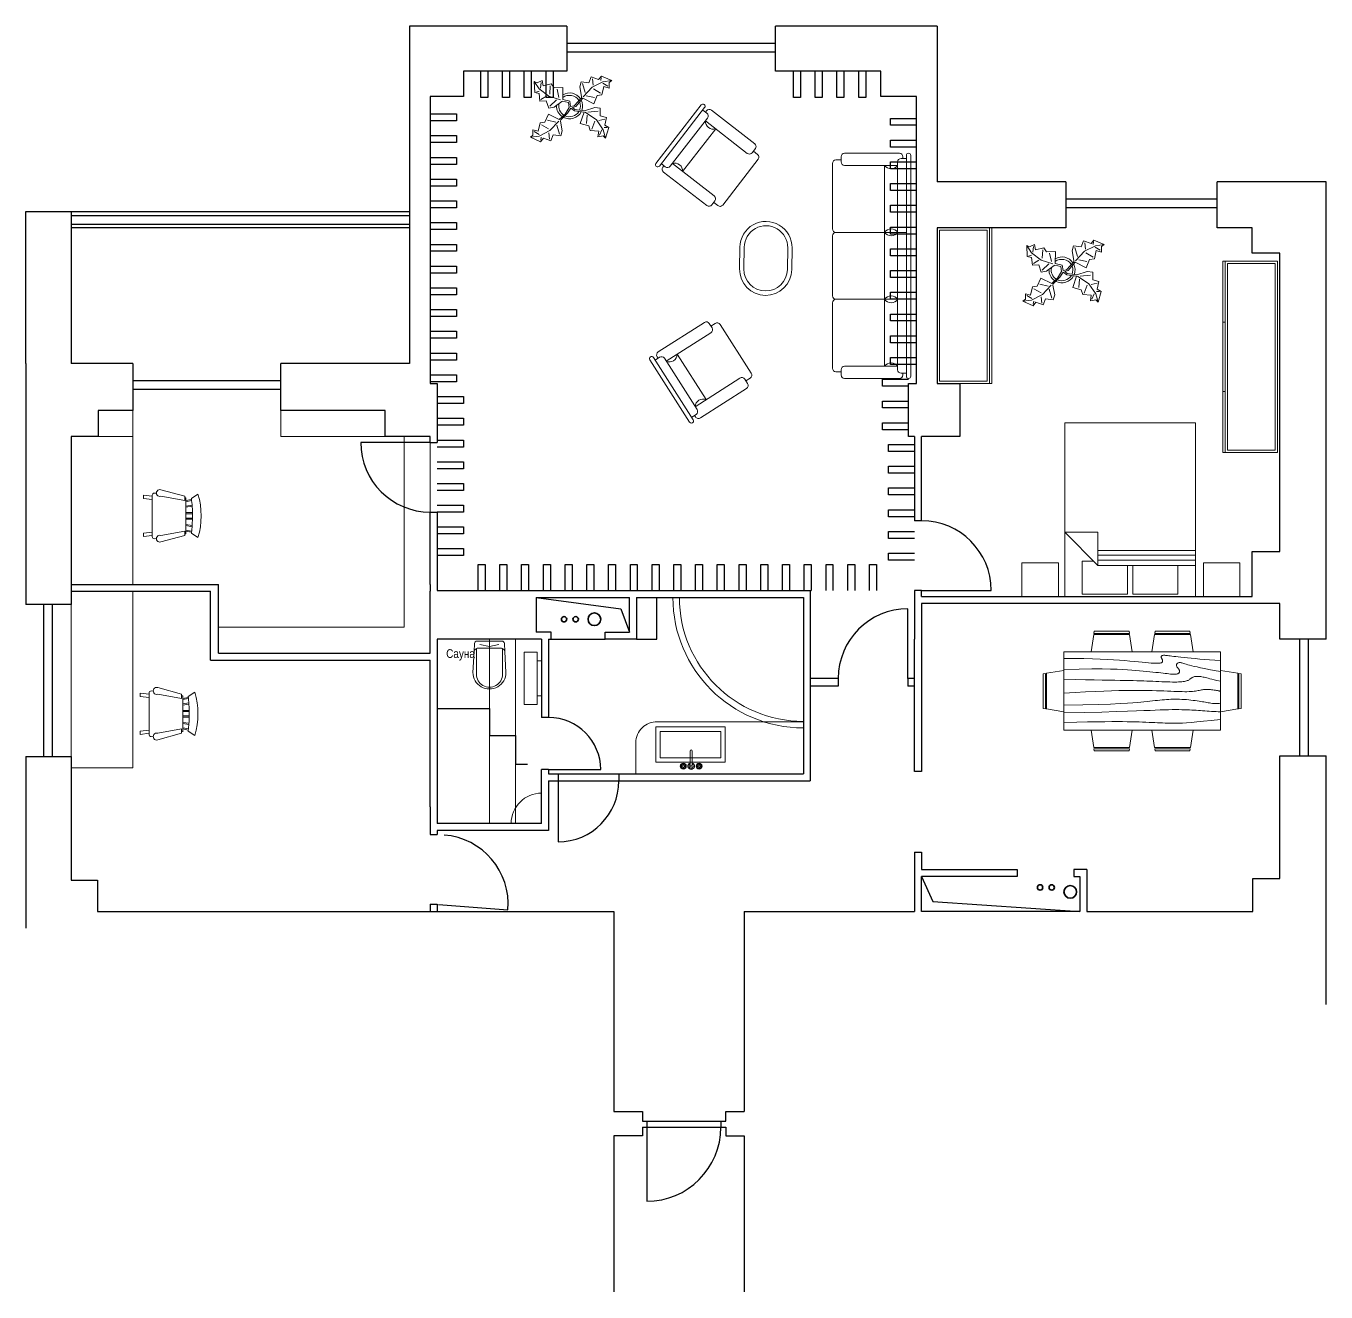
# Model space of a CAD drawing. Header units: inches. Extents: x -1596095 to 1052762, y -907497 to 506843.
# Drawn here: x -266757 to -251808, y -374504 to -359948 of the extents above; entities that cross this region are included whole.
import ezdxf

# ---------------------------------------------------------------- set-up
doc = ezdxf.new("R2010")
doc.units = ezdxf.units.IN
doc.header["$LTSCALE"] = 25
doc.header["$MEASUREMENT"] = 0
doc.linetypes.add('K1', pattern=[0.1875, 0.125, -0.0625])
for name, color, linetype in [('LAYER_1', 7, 'Continuous'), ('Двери', 7, 'Continuous'), ('Потолки', 154, 'Continuous'), ('Сантехника', 94, 'Continuous')]:
    doc.layers.add(name, color=color, linetype=linetype)
for name, color, linetype, lineweight in [('SANITARI', 7, 'Continuous', 9), ('МЕБЕЛЬ', 5, 'Continuous', 9), ('Названия', 7, 'Continuous', 30), ('Размеры', 1, 'Continuous', 9), ('Стены', 7, 'Continuous', 30)]:
    doc.layers.add(name, color=color, linetype=linetype, lineweight=lineweight)
doc.layers.get('Размеры').off()
doc.styles.get("Standard").update_dxf_attribs({"font": 'ARIALN.TTF'})

# ---------------------------------------------------------------- blocks, each defined once
blk = doc.blocks.new('POLTRONANINO')
at = {"layer": 'МЕБЕЛЬ'}
for p, q in [((-333, 900), (333, 900)), ((-450, 130), (-450, 760)), ((-410, 800), (-350, 800)), ((-373, 860), (-373, 800)), ((-310, 760), (-310, 150)), ((310, 760), (310, 150)), ((410, 800), (350, 800)), ((373, 860), (373, 800)), ((450, 130), (450, 760)), ((310, 300), (-310, 300)), ((-350, 150), (350, 150)), ((425, 50), (-425, 50)), ((425, 0), (-425, 0)), ((-410, 90), (-390, 90)), ((-390, 50), (-390, 110)), ((390, 50), (390, 110)), ((410, 90), (390, 90))]:
    blk.add_line(p, q, dxfattribs=at)
for centre, radius, start, end in [((-333, 860), 40, 90, 180), ((333, 860), 40, 0, 90), ((-410, 760), 40, 90, 180), ((-350, 760), 40, 0, 90), ((350, 760), 40, 90, 180), ((410, 760), 40, 0, 90), ((-360, 225), 90.3, 303.855, 56.145), ((360, 225), 90.3, 123.855, 236.145), ((-350, 110), 40, 90, 180), ((350, 110), 40, 0, 90), ((-410, 130), 40, 180, 270), ((-425, 25), 25, 90, 270), ((410, 130), 40, 270, 0), ((425, 25), 25, 270, 90)]:
    blk.add_arc(centre, radius, start, end, dxfattribs=at)
blk = doc.blocks.new('A$C095D140C')
at = {"layer": 'МЕБЕЛЬ', "linetype": 'Continuous'}
for p, q in [((0, 550), (0, 300)), ((50, 550), (50, 300)), ((550, 550), (550, 300)), ((600, 550), (600, 300))]:
    blk.add_line(p, q, dxfattribs=at)
at = {"layer": 'МЕБЕЛЬ'}
for centre, radius, start, end in [((300, 550), 300, 0, 180), ((300, 550), 250, 0, 180), ((300, 300), 300, 180, 0), ((300, 300), 250, 180, 0)]:
    blk.add_arc(centre, radius, start, end, dxfattribs=at)
blk = doc.blocks.new('444')
at = {"layer": 'SANITARI'}
for p, q in [((-32, 172), (58, 177)), ((30, 150), (320, 150)), ((58, 177), (300, 190)), ((-60, -142), (-60, 142)), ((0, 0), (-20, 110)), ((-20, -110), (0, 0)), ((20, -140), (20, 140)), ((-32, -172), (58, -177)), ((30, -150), (320, -150)), ((58, -177), (300, -190))]:
    blk.add_line(p, q, dxfattribs=at)
for centre, radius, start, end in [((-30, 142), 30, 93.1798, 180), ((30, 140), 10, 90, 180), ((60, 147), 30, 93.1798, 173.5317), ((300, 0), 190, 270, 90), ((320, 0), 150, 270, 90), ((-30, -142), 30, 180, 266.8202), ((30, -140), 10, 180, 270), ((60, -147), 30, 186.4683, 266.8202)]:
    blk.add_arc(centre, radius, start, end, dxfattribs=at)
blk = doc.blocks.new('A$C2E6314C3')
at = {"layer": 'МЕБЕЛЬ'}
for p, q in [((100, 2550), (100, 2490)), ((770, 2590), (140, 2590)), ((810, 2550), (810, 2530)), ((850, 2565), (850, 25)), ((900, 2565), (900, 25)), ((0, 1720), (0, 2473)), ((40, 2513), (100, 2513)), ((40, 2513), (100, 2513)), ((140, 2450), (750, 2450)), ((140, 2450), (750, 2450)), ((750, 2450), (140, 2450)), ((600, 2450), (600, 140)), ((750, 100), (750, 2490)), ((850, 2530), (790, 2530)), ((850, 1680), (40, 1680)), ((140, 1680), (750, 1680)), ((0, 950), (0, 1640)), ((850, 910), (40, 910)), ((0, 870), (0, 117)), ((40, 77), (100, 77)), ((100, 40), (100, 100)), ((140, 140), (750, 140)), ((850, 60), (790, 60)), ((810, 40), (810, 60)), ((770, 0), (140, 0))]:
    blk.add_line(p, q, dxfattribs=at)
for centre, radius, start, end in [((140, 2550), 40, 90, 180), ((770, 2550), 40, 0, 90), ((875, 2565), 25, 0, 180), ((40, 2473), 40, 90, 180), ((40, 2473), 40, 90, 180), ((140, 2490), 40, 180, 270), ((140, 2490), 40, 180, 270), ((675, 2500), 90.3, 213.855, 326.145), ((790, 2490), 40, 90, 180), ((40, 1720), 40, 180, 270), ((40, 1640), 40, 90, 180), ((675, 1630), 90.3, 33.855, 146.145), ((675, 1730), 90.3, 213.855, 326.145), ((40, 950), 40, 180, 270), ((40, 870), 40, 90, 180), ((675, 860), 90.3, 33.855, 146.145), ((675, 960), 90.3, 213.855, 326.145), ((675, 90), 90.3, 33.855, 146.145), ((40, 117), 40, 180, 270), ((140, 100), 40, 90, 180), ((140, 40), 40, 180, 270), ((790, 100), 40, 180, 270), ((770, 40), 40, 270, 0), ((875, 25), 25, 180, 0)]:
    blk.add_arc(centre, radius, start, end, dxfattribs=at)
blk = doc.blocks.new('A$C5360395C')
at = {"layer": 'МЕБЕЛЬ', "ltscale": 3}
blk.add_arc((0, 0), 1425, 180, 270, dxfattribs=at)
at = {"layer": 'Стены', "lineweight": 5, "ltscale": 3}
blk.add_arc((0, 0), 1500, 180, 270, dxfattribs=at)
blk = doc.blocks.new('Комплект мебели обеденный - 91 x 183 см')
at = {"linetype": 'Continuous'}
for p, q in [((-22.2343, 26.00059), (-23.4847, 17.99762)), ((-22.2304, 26), (-5.7608, 26)), ((-22, 27.5), (-22.1562, 26.50042)), ((-5.8416, 26.5), (-22.1534, 26.5)), ((-22, 27.5), (-6, 27.5)), ((-5.8437, 26.49966), (-6, 27.5)), ((-4.5152, 17.99762), (-5.7655, 25.99926)), ((5.7657, 26.00059), (4.5153, 17.99762)), ((5.7696, 26), (22.2392, 26)), ((6, 27.5), (5.8438, 26.50042)), ((22.1584, 26.5), (5.8466, 26.5)), ((6, 27.5), (22, 27.5)), ((22.1563, 26.49966), (22, 27.5)), ((23.4848, 17.99762), (22.2345, 25.99926)), ((36, 18), (-36, 18)), ((-36, 18), (-36, -18)), ((36, -18), (36, 18)), ((-45.5, 8), (-44.5004, 8.15617)), ((-45.5, 8), (-45.5, -8)), ((-44.5, -8.15843), (-44.5, 8.15338)), ((-44.0006, 8.23428), (-35.9976, 9.48474)), ((-44, 8.23041), (-44, -8.23915)), ((44.0006, 8.23428), (35.9976, 9.48474)), ((44, 8.23041), (44, -8.23915)), ((44.5, -8.15843), (44.5, 8.15338)), ((45.5, 8), (44.5005, 8.15617)), ((45.5, 8), (45.5, -8)), ((-44.4997, -8.15631), (-45.5, -8)), ((-35.9976, -9.48476), (-43.9993, -8.2345)), ((35.9976, -9.48476), (43.9993, -8.2345)), ((44.4997, -8.15631), (45.5, -8)), ((-36, -18), (36, -18)), ((-22.2343, -26.0006), (-23.4847, -17.99762)), ((-4.5152, -17.99762), (-5.7655, -25.99928)), ((5.7657, -26.0006), (4.5153, -17.99762)), ((23.4848, -17.99762), (22.2345, -25.99928)), ((-22.2304, -26), (-5.7608, -26)), ((-22, -27.5), (-22.1562, -26.50044)), ((-5.8416, -26.5), (-22.1534, -26.5)), ((-22, -27.5), (-6, -27.5)), ((-5.8437, -26.49967), (-6, -27.5)), ((5.7696, -26), (22.2392, -26)), ((6, -27.5), (5.8438, -26.50044)), ((22.1584, -26.5), (5.8466, -26.5)), ((6, -27.5), (22, -27.5)), ((22.1563, -26.49967), (22, -27.5))]:
    blk.add_line(p, q, dxfattribs=at)
for points in [[(-36, 15), (-31.1772, 14.97754), (-26.8079, 14.91406), (-22.8538, 14.81543), (-19.276, 14.6875), (-16.0362, 14.53613), (-13.0957, 14.36718), (-10.4159, 14.18652), (-7.9583, 14), (-5.6904, 13.81315), (-3.6035, 13.63021), (-1.6954, 13.45508), (0.0365, 13.29166), (1.5945, 13.14388), (2.9811, 13.01562), (4.1988, 12.9108), (5.25, 12.83333), (6.1393, 12.78613), (6.8802, 12.76823), (7.4883, 12.77767), (7.9792, 12.8125), (8.3685, 12.87077), (8.6719, 12.95052), (8.9049, 13.0498), (9.0833, 13.16666), (9.2205, 13.29899), (9.3216, 13.44401), (9.3895, 13.59879), (9.4271, 13.76041), (9.4373, 13.92594), (9.4232, 14.09245), (9.3875, 14.257), (9.3333, 14.41666), (9.2638, 14.56917), (9.1836, 14.71484), (9.0975, 14.85465), (9.0104, 14.98958), (8.9272, 15.1206), (8.8529, 15.2487), (8.7922, 15.37483), (8.75, 15.5), (8.7305, 15.62467), (8.7344, 15.74739), (8.7617, 15.86621), (8.8125, 15.97916), (8.8867, 16.08431), (8.9844, 16.17968), (9.1055, 16.26334), (9.25, 16.33333), (9.4189, 16.38802), (9.6172, 16.42708), (9.8506, 16.45052), (10.125, 16.45833), (10.4463, 16.45052), (10.8203, 16.42708), (11.2529, 16.38802), (11.75, 16.33333), (12.3184, 16.26318), (12.9694, 16.17838), (13.7151, 16.07991), (14.5677, 15.96875), (15.5395, 15.84586), (16.6426, 15.71224), (17.8893, 15.56884), (19.2917, 15.41666), (20.859, 15.25667), (22.5879, 15.08984), (24.4721, 14.91715), (26.5052, 14.73958), (28.6809, 14.5581), (30.9929, 14.3737), (33.4347, 14.18733), (36, 14)], [(-36, 10), (-28.9766, 10.14274), (-23.1725, 10.20442), (-18.4241, 10.19775), (-14.5677, 10.13541), (-11.4399, 10.03011), (-8.877, 9.89453), (-6.7154, 9.74137), (-4.7917, 9.58333), (-2.9698, 9.43082), (-1.2246, 9.28515), (0.4415, 9.14534), (2.026, 9.01041), (3.5266, 8.87939), (4.9408, 8.7513), (6.266, 8.62516), (7.5, 8.5), (8.6411, 8.37549), (9.6914, 8.2539), (10.6538, 8.13818), (11.5312, 8.03125), (12.3267, 7.93603), (13.043, 7.85547), (13.6831, 7.79248), (14.25, 7.75), (14.7471, 7.7303), (15.1797, 7.73307), (15.5537, 7.75732), (15.875, 7.80208), (16.1494, 7.86637), (16.3828, 7.94922), (16.5811, 8.04964), (16.75, 8.16666), (16.8944, 8.29915), (17.0143, 8.44531), (17.1089, 8.60319), (17.1771, 8.77083), (17.218, 8.94629), (17.2305, 9.1276), (17.2137, 9.31282), (17.1667, 9.5), (17.0895, 9.6875), (16.987, 9.875), (16.8649, 10.0625), (16.7292, 10.25), (16.5856, 10.4375), (16.4401, 10.625), (16.2985, 10.8125), (16.1667, 11), (16.05, 11.18733), (15.9518, 11.3737), (15.8752, 11.5581), (15.8229, 11.73958), (15.798, 11.91715), (15.8034, 12.08984), (15.842, 12.25667), (15.9167, 12.41666), (16.0295, 12.56836), (16.1784, 12.70833), (16.3605, 12.83268), (16.5729, 12.9375), (16.8127, 13.01888), (17.0768, 13.07291), (17.3625, 13.0957), (17.6667, 13.08333), (17.9894, 13.03312), (18.3418, 12.94726), (18.7382, 12.82918), (19.1927, 12.68229), (19.7195, 12.51001), (20.3327, 12.31575), (21.0465, 12.10294), (21.875, 11.875), (22.8357, 11.63354), (23.959, 11.37304), (25.2786, 11.08618), (26.8282, 10.76562), (28.6414, 10.40405), (30.752, 9.99414), (33.1936, 9.52856), (36, 9)], [(-36, 5.5), (-30.7157, 5.3348), (-26.069, 5.20963), (-21.9946, 5.11767), (-18.4271, 5.05208), (-15.3009, 5.00602), (-12.5508, 4.97265), (-10.1112, 4.94515), (-7.9167, 4.91666), (-5.909, 4.88167), (-4.0586, 4.83984), (-2.3429, 4.79215), (-0.7396, 4.73958), (0.7739, 4.6831), (2.22, 4.6237), (3.6213, 4.56233), (5, 4.5), (6.373, 4.43782), (7.7344, 4.3776), (9.0723, 4.32129), (10.375, 4.27083), (11.6309, 4.22819), (12.8281, 4.19531), (13.9551, 4.17415), (15, 4.16666), (15.954, 4.17448), (16.819, 4.19791), (17.6001, 4.23698), (18.3021, 4.29166), (18.9299, 4.36198), (19.4883, 4.44791), (19.9823, 4.54948), (20.4167, 4.66666), (20.7969, 4.79899), (21.1302, 4.94401), (21.4245, 5.09879), (21.6875, 5.26041), (21.9271, 5.42594), (22.1511, 5.59245), (22.3672, 5.757), (22.5834, 5.91666), (22.8065, 6.06868), (23.0404, 6.21093), (23.2879, 6.34147), (23.5521, 6.45833), (23.8358, 6.55957), (24.142, 6.64323), (24.4735, 6.70735), (24.8334, 6.75), (25.2235, 6.76969), (25.642, 6.76692), (26.0858, 6.74267), (26.5521, 6.69791), (27.0379, 6.63362), (27.5404, 6.55078), (28.0565, 6.45036), (28.5834, 6.33333), (29.1242, 6.19987), (29.7071, 6.04687), (30.3661, 5.87044), (31.1354, 5.66666), (32.0493, 5.43164), (33.142, 5.16146), (34.4475, 4.85221), (36, 4.5)], [(-36, -1), (-30.7915, -0.6591), (-26.0195, -0.38216), (-21.6519, -0.16284), (-17.6563, 0.00521), (-14.0005, 0.12833), (-10.6523, 0.21289), (-7.5796, 0.26522), (-4.75, 0.29166), (-2.134, 0.29793), (0.2878, 0.28711), (2.5317, 0.26163), (4.6146, 0.22396), (6.5529, 0.17651), (8.3633, 0.12174), (10.0623, 0.06209), (11.6667, 0), (13.1899, -0.06201), (14.6341, -0.1211), (15.9982, -0.17432), (17.2813, -0.21875), (18.4823, -0.25147), (19.6003, -0.26953), (20.6343, -0.27002), (21.5834, -0.25), (22.4481, -0.20768), (23.2357, -0.14584), (23.9549, -0.06836), (24.6146, 0.02083), (25.2235, 0.11784), (25.7904, 0.21875), (26.3241, 0.31966), (26.8334, 0.41666), (27.3265, 0.50618), (27.8099, 0.58593), (28.2894, 0.65397), (28.7709, 0.70833), (29.2601, 0.74707), (29.763, 0.76823), (30.2855, 0.76985), (30.8334, 0.75), (31.4088, 0.70784), (31.9994, 0.64713), (32.589, 0.57275), (33.1615, 0.48958), (33.7008, 0.4025), (34.1908, 0.3164), (34.6153, 0.23616), (34.9584, 0.16666), (35.2099, 0.11165), (35.3848, 0.07031), (35.504, 0.04069), (35.5886, 0.02083), (35.6594, 0.00879), (35.7377, 0.0026), (35.8442, 0.00032), (36, 0)], [(-36, -6.5), (-27.1843, -6.31267), (-20.084, -6.1263), (-14.469, -5.9419), (-10.1094, -5.76042), (-6.7752, -5.58285), (-4.2363, -5.41016), (-2.2629, -5.24333), (-0.625, -5.08334), (0.8708, -4.93099), (2.2715, -4.78646), (3.5872, -4.64974), (4.8281, -4.52084), (6.0046, -4.39974), (7.127, -4.28646), (8.2053, -4.18099), (9.25, -4.08334), (10.2705, -3.99382), (11.2734, -3.91407), (12.2647, -3.84603), (13.25, -3.79167), (14.2354, -3.75293), (15.2266, -3.73177), (16.2295, -3.73015), (17.25, -3.75), (18.2912, -3.79248), (19.3451, -3.85547), (20.4009, -3.93604), (21.4479, -4.03125), (22.4754, -4.13819), (23.4727, -4.25391), (24.4289, -4.37549), (25.3334, -4.5), (26.1785, -4.62492), (26.9694, -4.74935), (27.7145, -4.87281), (28.4219, -4.99479), (29.1, -5.11483), (29.7572, -5.23242), (30.4016, -5.34709), (31.0417, -5.45834), (31.6837, -5.56437), (32.3262, -5.65821), (32.9658, -5.73153), (33.599, -5.77604), (34.2224, -5.78345), (34.8327, -5.74545), (35.4264, -5.65373), (36, -5.5)], [(-36, -10), (-26.4022, -9.81299), (-18.4675, -9.62891), (-11.9839, -9.45069), (-6.7396, -9.28125), (-2.5226, -9.12354), (0.8789, -8.98047), (3.6769, -8.85498), (6.0833, -8.75), (8.2767, -8.66765), (10.3021, -8.60677), (12.1712, -8.56543), (13.8958, -8.54167), (15.4876, -8.53353), (16.9583, -8.53907), (18.3197, -8.55632), (19.5834, -8.58334), (20.7616, -8.61841), (21.8685, -8.66081), (22.9188, -8.71004), (23.9271, -8.76563), (24.9081, -8.82707), (25.8763, -8.89388), (26.8465, -8.96558), (27.8334, -9.04167), (28.8474, -9.12118), (29.8828, -9.20117), (30.93, -9.27824), (31.9792, -9.34896), (33.0205, -9.40991), (34.0443, -9.45768), (35.0407, -9.48885), (36, -9.5)], [(-36, -14.5), (-30.0881, -14.33513), (-25.0332, -14.21224), (-20.7312, -14.12647), (-17.0781, -14.07292), (-13.97, -14.04671), (-11.3027, -14.04297), (-8.9724, -14.05681), (-6.875, -14.08334), (-4.9224, -14.11833), (-3.0905, -14.16016), (-1.3709, -14.20785), (0.2448, -14.26042), (1.7647, -14.3169), (3.1973, -14.3763), (4.5507, -14.43767), (5.8333, -14.5), (7.0554, -14.5621), (8.235, -14.62175), (9.3922, -14.67652), (10.5469, -14.72396), (11.7192, -14.76164), (12.929, -14.78711), (14.1965, -14.79794), (15.5417, -14.79167), (16.9933, -14.76424), (18.6152, -14.70508), (20.4804, -14.60197), (22.6615, -14.44271), (25.2312, -14.21509), (28.2624, -13.9069), (31.8277, -13.50594), (36, -13)]]:
    blk.add_lwpolyline(points, dxfattribs=at)
blk = doc.blocks.new('Кровать двуспальная')
at = {"linetype": 'Continuous'}
for p, q in [((0, -80.00003), (0, 0)), ((0, 0), (59.99999, 0)), ((59.99999, 0), (59.99999, -80.00003)), ((7.99999, -1.2), (28.79998, -1.2)), ((7.99999, -14.4), (7.99999, -1.2)), ((28.79998, -1.2), (28.79998, -14.4)), ((31.19999, -1.2), (51.99999, -1.2)), ((31.19999, -14.4), (31.19999, -1.2)), ((51.99999, -1.2), (51.99999, -16.4)), ((0, -14.4), (44.8, -14.4)), ((44.8, -16.8), (0, -16.8)), ((59.99999, -29.6), (44.8, -14.4)), ((44.8, -14.4), (44.8, -29.6)), ((51.99999, -16.4), (46.79936, -16.4)), ((44.8, -29.6), (59.99999, -29.6)), ((59.99999, -80.00003), (0, -80.00003))]:
    blk.add_line(p, q, dxfattribs=at)
blk = doc.blocks.new('Растение')
at = {"linetype": 'Continuous'}
for p, q in [((8.8871, 10.7908), (9.9809, 13.4933)), ((9.9809, 13.4933), (13.3837, 12.301)), ((10.5828, 12.6946), (10.8893, 9.7953)), ((13.3837, 12.301), (14.68, 13.9039)), ((14.5816, 13.2037), (14.3848, 11.8033)), ((14.68, 13.9039), (19.3848, 11.8146)), ((-16.2005, 11.4774), (-13.9899, 8.1064)), ((-16.2005, 11.4774), (-14.8639, 10.7964)), ((-16.0159, 6.3329), (-16.2005, 11.4774)), ((-14.0069, 5.8704), (-16.0159, 6.3329)), ((-15.3434, 6.5514), (-13.9984, 6.9884)), ((-14.8639, 10.7964), (-12.6195, 11.8975)), ((-13.9899, 8.1064), (-9.5434, 4.7185)), ((-13.3174, 8.325), (-13.0735, 11.0065)), ((-12.6195, 11.8975), (-12.1909, 9.4345)), ((-12.1909, 9.4345), (-8.3829, 10.3)), ((-8.8369, 9.409), (-9.0894, 5.6095)), ((-8.3829, 10.3), (-7.0549, 8.501)), ((-7.0549, 8.501), (-3.0284, 8.6941)), ((-4.8529, 4.012), (-5.7184, 7.82)), ((-3.0284, 8.6941), (-3.0709, 3.1041)), ((4.6914, 8.8812), (5.3859, 11.2828)), ((4.6914, 8.8812), (5.5014, 4.4831)), ((5.3859, 11.2828), (8.8871, 10.7908)), ((5.9878, 10.4842), (7.1971, 6.3869)), ((10.3916, 8.7942), (6.2847, 4.4028)), ((15.3859, 11.3055), (10.3916, 8.7942)), ((14.2977, 6.1031), (10.9934, 7.9956)), ((15.7909, 9.1065), (14.8995, 5.3044)), ((15.2875, 10.6053), (17.5907, 9.2105)), ((19.3848, 11.8146), (15.3859, 11.3055)), ((18.1925, 8.4119), (15.7909, 9.1065)), ((19.3848, 11.8146), (18.1868, 10.9119)), ((18.1868, 10.9119), (18.1925, 8.4119)), ((-13.5868, 2.2894), (-14.0069, 5.8704)), ((-10.6784, 2.491), (-13.5868, 2.2894)), ((-13.1329, 3.1804), (-10.6614, 4.727)), ((-9.5858, -0.8715), (-10.6784, 2.491)), ((-9.5434, 4.7185), (-4.1917, 2.9888)), ((-9.1318, 0.0195), (-5.9793, 2.9025)), ((-7.1228, -0.443), (-3.5248, 2.2131)), ((-3.5248, 2.2131), (-3.3011, 2.4355)), ((-3.3011, 2.4355), (-0.5306, 1.7947)), ((-3.0709, 3.1041), (0.0797, 2.3163)), ((-0.5306, 1.7947), (-0.2255, -0.5527)), ((-0.5306, 1.7947), (-0.5306, 1.7947)), ((0.0797, 2.3163), (0.4866, -0.031)), ((0.4866, -0.031), (2.1141, 0.2298)), ((2.1141, 0.2298), (5.4346, 3.9146)), ((6.1032, 3.6844), (2.8262, -0.031)), ((5.4346, 3.9146), (5.5014, 4.4831)), ((11.1089, 1.1958), (6.1032, 3.6844)), ((7.7005, 4.8881), (11.5025, 3.9967)), ((12.7005, 4.8994), (11.1089, 1.1958)), ((14.8995, 5.3044), (12.7005, 4.8994)), ((-11.3237, -7.2629), (-9.7321, -3.5593)), ((-9.7321, -3.5593), (-4.7264, -6.0479)), ((-7.1228, -0.443), (-9.5858, -0.8715)), ((-2.019, -3.6148), (-4.7264, -6.0479)), ((-4.0579, -6.2781), (-0.9375, -3.1608)), ((-2.019, -3.6148), (-0.2255, -0.5527)), ((-0.9375, -3.1608), (0.5883, -0.8135)), ((0.5883, -0.8135), (2.2447, -2.0916)), ((2.8262, -0.031), (1.3003, -0.5527)), ((1.3003, -0.5527), (2.4193, -1.4655)), ((2.2447, -2.0916), (6.7108, -2.6626)), ((2.4193, -1.4655), (6.895, -2.1175)), ((4.943, -7.9659), (6.7108, -2.6626)), ((11.6605, -0.5413), (6.895, -2.1175)), ((12.3677, -6.1981), (7.219, -2.6772)), ((8.125, -4.0768), (7.7715, -7.9659)), ((8.3544, -2.7453), (13.1973, -2.1704)), ((11.6605, -0.5413), (14.1354, -0.8948)), ((16.2567, -5.8446), (13.4283, -6.5517)), ((14.1354, -0.8948), (14.1354, -4.4304)), ((14.1354, -4.4304), (16.9638, -5.1375)), ((16.9638, -5.1375), (16.2567, -8.673)), ((-16.8157, -10.7754), (-14.4141, -11.4699)), ((-16.8101, -13.2754), (-16.8157, -10.7754)), ((-13.9107, -12.9688), (-16.2139, -11.574)), ((-14.4141, -11.4699), (-13.5228, -7.6679)), ((-14.0091, -13.669), (-9.0148, -11.1577)), ((-13.5228, -7.6679), (-11.3237, -7.2629)), ((-12.921, -8.4665), (-9.6166, -10.359)), ((-6.3237, -7.2516), (-10.1257, -6.3602)), ((-9.0148, -11.1577), (-4.9047, -6.8122)), ((-4.611, -12.8477), (-5.8203, -8.7504)), ((-4.1246, -6.8466), (-4.0579, -6.2781)), ((-3.3146, -11.2447), (-4.1246, -6.8466)), ((-3.3146, -11.2447), (-4.0092, -13.6463)), ((8.8321, -9.0266), (4.943, -7.9659)), ((9.5392, -11.1479), (8.8321, -9.0266)), ((13.4283, -11.5015), (9.5392, -11.1479)), ((10.2463, -10.4408), (11.6605, -6.9053)), ((15.5496, -10.7943), (12.3677, -6.1981)), ((13.0748, -13.9763), (13.4283, -11.5015)), ((14.8425, -10.7943), (13.7819, -13.2692)), ((16.6103, -14.6834), (15.5496, -10.7943)), ((17.3174, -9.7337), (15.9032, -9.7337)), ((16.2567, -8.673), (18.0245, -9.7337)), ((18.0245, -9.7337), (16.6103, -14.6834)), ((-18.008, -14.1781), (-16.8101, -13.2754)), ((-18.008, -14.1781), (-14.0091, -13.669)), ((-13.3032, -16.2674), (-18.008, -14.1781)), ((-12.0069, -14.6645), (-13.3032, -16.2674)), ((-13.2048, -15.5672), (-13.008, -14.1668)), ((-8.6042, -15.8568), (-12.0069, -14.6645)), ((-9.206, -15.0581), (-9.5126, -12.1588)), ((-7.5103, -13.1543), (-8.6042, -15.8568)), ((-4.0092, -13.6463), (-7.5103, -13.1543)), ((15.5496, -13.6228), (13.0748, -13.9763)), ((16.6103, -14.6834), (15.5496, -13.6228))]:
    blk.add_line(p, q, dxfattribs=at)
for centre, radius, start, end in [((0, 0), 6.1275, 34.37569, 120.1028), ((0.0308, 0.1664), 6, 178.6147, 235.1169), ((0.0308, 0.1664), 5, 168.1647, 238.6725), ((-0.0601, -0.2075), 5.2461, 33.82192, 124.9414), ((-0.2664, 0.1682), 5.2775, 338.4094, 20.03007), ((-0.098, 0.1364), 6.1288, 341.2017, 26.09184), ((-0.0234, 0.3825), 6.1492, 242.5812, 331.2714), ((-0.1102, 0.4886), 5.2883, 247.3711, 327.472)]:
    blk.add_arc(centre, radius, start, end, dxfattribs=at)
blk = doc.blocks.new('Кресло-качалка')
at = {"linetype": 'Continuous'}
for p, q in [((-8, -4.5), (-10, -1.5)), ((-7.5, -4.5), (-7, -7)), ((-6.5, -7), (-7.02225, -4.43)), ((-4.5, -7), (-4.96674, -4.19951)), ((-4, -7), (-4.40532, -4.16272)), ((-1.5, -4.05012), (-1.5, -7)), ((-1, -7), (-1, -4.05012)), ((1, -7), (1, -4.04655)), ((1.5, -4.05012), (1.5, -7)), ((4, -7), (4.40187, -4.18694)), ((4.5, -7), (4.96761, -4.19437)), ((6.5, -7), (7, -4.4057)), ((7.5, -4.5), (7, -7)), ((8, -4.5), (10, -1.5)), ((-9, -7.5), (-12, -18.49999)), ((-7, -7.5), (-9, -7.5)), ((-9, -18.49999), (-7, -7.5)), ((-8.23428, -6.99939), (-8.3093, -7.47958)), ((-8.23041, -7), (8.23915, -7)), ((7, -7.5), (9, -7.5)), ((9, -18.49999), (7, -7.5)), ((8.31071, -7.48854), (8.23449, -7.00073)), ((9, -7.5), (12, -18.49999)), ((-10.36644, -20.64523), (-10.5, -21.49999)), ((-9, -22.49999), (-9.5, -26.49999)), ((0, -22.49999), (-9.5, -22.49999)), ((-8, -26.49999), (-7.5, -22.49999)), ((0, -22.49999), (9.5, -22.49999)), ((8, -26.49999), (7.5, -22.49999)), ((9, -22.49999), (9.5, -26.49999)), ((10.5, -21.49999), (10.3575, -20.58798)), ((-9.5, -26.49999), (-8, -26.49999)), ((9.5, -26.49999), (8, -26.49999))]:
    blk.add_line(p, q, dxfattribs=at)
for centre, radius, start, end in [((0, -34.08333), 34.08333, 72.93847, 107.0615), ((0, -68.25004), 64.25, 93.92211, 97.15267), ((0, -68.25004), 64.25, 82.84733, 93.92211), ((-10.5, -18.99999), 1.58114, 161.5651, 18.43495), ((-9.5, -21.49999), 1, 180, 270), ((10.5, -18.99999), 1.58114, 161.5651, 18.43495), ((9.5, -21.49999), 1, 270, 0)]:
    blk.add_arc(centre, radius, start, end, dxfattribs=at)
blk = doc.blocks.new('_ArchTick')
at = {"color": 0, "linetype": 'ByBlock', "const_width": 0.15}
blk.add_lwpolyline([(-0.5, -0.5), (0.5, 0.5)], dxfattribs=at)
blk = doc.blocks.new('A$C30664437')
for p, q in [((-12, 22), (-12, 174)), ((12, 174), (12, 22)), ((-103, 3), (-109, 3)), ((-94, 12), (-94, 19)), ((-88, 12), (-88, 19)), ((-79, 3), (-72, 3)), ((79, 3), (72, 3)), ((88, 12), (88, 19)), ((94, 12), (94, 19)), ((103, 3), (109, 3)), ((-103, -3), (-109, -3)), ((-94, -12), (-94, -19)), ((-88, -12), (-88, -19)), ((-79, -3), (-72, -3)), ((79, -3), (72, -3)), ((88, -12), (88, -19)), ((94, -12), (94, -19)), ((103, -3), (109, -3))]:
    blk.add_line(p, q)
for centre, radius in [((-91, 0), 34.4), ((-116, 0), 6.99), ((-91, 0), 12.5), ((-91, 25), 6.99), ((-66, 0), 6.99), ((0, 0), 12.5), ((91, 0), 34.4), ((66, 0), 6.99), ((91, 0), 12.5), ((91, 25), 6.99), ((116, 0), 6.99), ((-91, -25), 6.99), ((91, -25), 6.99)]:
    blk.add_circle(centre, radius)
for centre, radius, start, end in [((0, 174), 12.5, 0, 180), ((-91, 0), 25, 106.0953, 163.7658), ((-91, 0), 25, 15.9116, 73.88), ((0, 0), 37.5, 109.6397, 70.3486), ((0, 0), 25, 120.2446, 59.6569), ((91, 0), 25, 105.9211, 163.5587), ((91, 0), 25, 15.7907, 74.7593), ((-91, 0), 25, 195.7907, 254.7593), ((-91, 0), 25, 285.9211, 343.5587), ((91, 0), 25, 195.9116, 253.88), ((91, 0), 25, 286.0953, 343.7658)]:
    blk.add_arc(centre, radius, start, end)
at = {"layer": 'МЕБЕЛЬ', "ltscale": 3, "xscale": 0.03937007873901166, "yscale": 0.03937007873901166, "zscale": 0.03937007873901166}
blk.add_blockref('_ArchTick', (13, 22), dxfattribs=at)
blk = doc.blocks.new('A$C5B165589')
at = {"layer": 'Потолки', "ltscale": 3}
for p, q in [((0, 80), (300, 80)), ((300, 0), (0, 0)), ((300, 80), (300, 0))]:
    blk.add_line(p, q, dxfattribs=at)
blk = doc.blocks.new('A$C293D126A')
at = {"layer": 'Потолки', "ltscale": 3}
for p, q in [((0, 80), (300, 80)), ((300, 0), (0, 0)), ((300, 80), (300, 0))]:
    blk.add_line(p, q, dxfattribs=at)
blk = doc.blocks.new('A$C61B46C52')
at = {"layer": 'Потолки', "ltscale": 3}
for p, q in [((0, 80), (300, 80)), ((300, 0), (0, 0)), ((300, 80), (300, 0))]:
    blk.add_line(p, q, dxfattribs=at)
blk = doc.blocks.new('A$C583651C1')
at = {"layer": 'Потолки', "ltscale": 3}
for p, q in [((0, 80), (300, 80)), ((300, 0), (0, 0)), ((300, 80), (300, 0))]:
    blk.add_line(p, q, dxfattribs=at)
blk = doc.blocks.new('A$C548966C3')
at = {"layer": 'Потолки', "ltscale": 3}
for p, q in [((0, 80), (300, 80)), ((300, 0), (0, 0)), ((300, 80), (300, 0))]:
    blk.add_line(p, q, dxfattribs=at)
for name, p in [('A$C5B165589', (0, -250)), ('A$C293D126A', (0, -500)), ('A$C61B46C52', (0, -750)), ('A$C583651C1', (0, -1000))]:
    blk.add_blockref(name, p, dxfattribs=at)
blk = doc.blocks.new('A$C41B24838')
at = {"layer": 'МЕБЕЛЬ', "ltscale": 3}
for p, q in [((0, 0), (700, 0)), ((700, 0), (700, -27)), ((2200, 0), (1500, 0)), ((1500, 0), (1500, -27))]:
    blk.add_line(p, q, dxfattribs=at)
for points in [[(0, -27), (2200, -27), (2200, 0), (0, 0)], [(0, -27), (2200, -27), (2200, -627), (0, -627)], [(28, -54), (2174, -54), (2174, -601), (28, -601)]]:
    blk.add_lwpolyline(points, close=True, dxfattribs=at)

msp = doc.modelspace()

# ---------------------------------------------------------------- linework, layer by layer
at = {"layer": 'Двери', "lineweight": 30, "ltscale": 3}
for p, q in [((-260748, -368498.2), (-260148, -368498.2)), ((-260639.5, -368628), (-260639.5, -369328))]:
    msp.add_line(p, q, dxfattribs=at)
for centre, radius, start, end in [((-260748, -368498.2), 600, 0, 90), ((-260639.5, -368628), 700, 270, 0)]:
    msp.add_arc(centre, radius, start, end, dxfattribs=at)
at = {"layer": 'МЕБЕЛЬ', "ltscale": 3}
for p, q in [((-255651.9, -362268.5), (-255651.9, -362968.5)), ((-255651.9, -364058), (-255651.9, -363768.5)), ((-253310.8, -365977.4), (-254430.8, -365977.4)), ((-253310.8, -366033.3), (-254430.8, -366033.3)), ((-253310.8, -366089.2), (-254430.8, -366089.2)), ((-260828, -367298.2), (-260828, -366998.2)), ((-260828, -366998.2), (-260828, -367298.2)), ((-261028, -367148.2), (-261028, -367148.2)), ((-260878, -367248.2), (-260878, -367248.2)), ((-260878, -367648.2), (-260878, -367648.2)), ((-260878, -367748.2), (-260878, -367748.2)), ((-260828, -367748.2), (-260828, -367748.2)), ((-259505.3, -367948), (-257818.4, -367948)), ((-259744.2, -368548), (-259744.2, -368186.8)), ((-262028, -369118.2), (-261428, -369118.2))]:
    msp.add_line(p, q, dxfattribs=at)
at = {"layer": 'МЕБЕЛЬ', "color": 5, "ltscale": 3}
for p, q in [((-265927, -364667.2), (-265527.4, -364667.2)), ((-261428, -369118.2), (-261428, -366998.2)), ((-261128, -369118.2), (-261128, -366998.2)), ((-260878, -367148.2), (-261028, -367148.2)), ((-261028, -367148.2), (-261028, -367748.2)), ((-260878, -367748.2), (-260878, -367148.2)), ((-260878, -367148.2), (-260878, -367248.2)), ((-260878, -367248.2), (-260828, -367248.2)), ((-260878, -367748.2), (-260878, -367648.2)), ((-260878, -367648.2), (-260828, -367648.2)), ((-261028, -367748.2), (-260878, -367748.2))]:
    msp.add_line(p, q, dxfattribs=at)
at = {"layer": 'МЕБЕЛЬ', "color": 5, "lineweight": 30, "ltscale": 3}
for p, q in [((-262028, -367793.2), (-261428, -367793.2)), ((-261428, -367793.2), (-261428, -368104.8)), ((-261428, -368104.8), (-261128, -368104.8)), ((-261128, -368104.8), (-261128, -368435.2)), ((-261128, -368435.2), (-260990, -368435.2))]:
    msp.add_line(p, q, dxfattribs=at)
at = {"layer": 'МЕБЕЛЬ', "ltscale": 3}
for points in [[(-255678.4, -362268.5), (-255678.4, -364058), (-256278.4, -364058), (-256278.4, -362268.5)], [(-255705.6, -362296.8), (-255705.6, -364031), (-256252.6, -364031), (-256252.6, -362296.8)], [(-255678.4, -362268.5), (-255678.4, -364058), (-255651.9, -364058), (-255651.9, -362268.5)], [(-254885.5, -366119), (-254885.5, -366509.2), (-255304.2, -366509.2), (-255304.2, -366119)], [(-252799.5, -366119), (-252799.5, -366509.2), (-253218.2, -366509.2), (-253218.2, -366119)], [(-259516, -368007.1), (-258715.6, -368007.1), (-258715.6, -368410.8), (-259516, -368410.8)], [(-259462.9, -368060.2), (-258766.8, -368060.2), (-258766.8, -368361.5), (-259462.9, -368361.5)]]:
    msp.add_lwpolyline(points, close=True, dxfattribs=at)
at = {"layer": 'МЕБЕЛЬ', "color": 5, "ltscale": 3}
for points in [[(-266236.6, -364667.2), (-266236.6, -366367.5), (-265527.4, -366367.5), (-265527.4, -364366.9), (-265927, -364366.9)], [(-262407.7, -366859), (-262407.7, -364667.2), (-262107.9, -364667.2), (-262107.9, -367159.3), (-262407.7, -367159.3)], [(-266236.6, -366447.5), (-266236.6, -368477.1), (-265527.4, -368477.1), (-265527.4, -366447.5), (-266236.6, -366447.5)], [(-262407.7, -366859), (-264544.6, -366859), (-264544.6, -367159.3), (-262107.9, -367159.3), (-262107.9, -366859)]]:
    msp.add_lwpolyline(points, dxfattribs=at)
msp.add_lwpolyline([(-262628.3, -364667.2), (-263827.9, -364667.2), (-263827.9, -364366.9), (-262628.3, -364366.9)], close=True, dxfattribs=at)
at = {"layer": 'МЕБЕЛЬ', "ltscale": 3}
msp.add_arc((-259505.3, -368186.8), 238.9, 88.42302, 180, dxfattribs=at)
at = {"layer": 'МЕБЕЛЬ', "color": 5, "ltscale": 3}
msp.add_arc((-260828, -369118.2), 350, 90, 180, dxfattribs=at)
at = {"layer": 'Потолки', "ltscale": 3}
for p, q in [((-262108.3, -360958.5), (-261808.3, -360958.5)), ((-261808.3, -360958.5), (-261808.3, -361038.5)), ((-261808.3, -361038.5), (-262108.3, -361038.5)), ((-262108.3, -363458.5), (-261808.3, -363458.5)), ((-261808.3, -363538.5), (-262108.3, -363538.5)), ((-261808.3, -363458.5), (-261808.3, -363538.5))]:
    msp.add_line(p, q, dxfattribs=at)
at = {"layer": 'Сантехника', "lineweight": 35, "ltscale": 3}
for centre, radius in [((-260569.7, -366769.1), 31), ((-260436.2, -366769.1), 31.2), ((-260220.5, -366769.1), 72.5), ((-255095.4, -369852.5), 31), ((-254962, -369852.5), 31.2), ((-254748.9, -369903.3), 72.5)]:
    msp.add_circle(centre, radius, dxfattribs=at)
at = {"layer": 'Стены', "ltscale": 3}
for p, q in [((-260538.3, -359947.9), (-262347.3, -359947.9)), ((-262347.3, -359947.9), (-262347.3, -362081.5)), ((-260538.3, -359947.9), (-260538.3, -360468.2)), ((-258138, -360468.2), (-258138, -359947.9)), ((-256278.4, -359947.9), (-258138, -359947.9)), ((-256278.4, -359947.9), (-256278.4, -361738.6)), ((-260538.3, -360468.2), (-261728, -360468.2)), ((-261728, -360468.2), (-261728, -360758.5)), ((-256927.7, -360468.2), (-258138, -360468.2)), ((-256927.7, -360758.5), (-256927.7, -360468.2)), ((-261728, -360758.5), (-262108.3, -360758.5)), ((-262108.3, -360758.5), (-262108.3, -364058)), ((-256517.7, -360758.5), (-256927.7, -360758.5)), ((-256517.7, -364058), (-256517.7, -360758.5)), ((-254798.6, -361738.6), (-256278.4, -361738.6)), ((-254798.6, -361738.6), (-254798.6, -362268.5)), ((-253058.8, -362268.5), (-253058.8, -361738.6)), ((-251808.4, -361738.6), (-253058.8, -361738.6)), ((-251808.4, -366998.5), (-251808.4, -361738.6)), ((-266756.9, -363826.6), (-266756.9, -362081.5)), ((-266756.9, -362081.5), (-262347.3, -362081.5)), ((-266236.6, -362081.5), (-266236.6, -363826.6)), ((-262347.3, -362081.5), (-262347.3, -363826.6)), ((-262347.3, -362268.5), (-266236.6, -362268.5)), ((-254798.6, -362268.5), (-256278.4, -362268.5)), ((-256278.4, -362268.5), (-256278.4, -364058)), ((-252658.7, -362268.5), (-253058.8, -362268.5)), ((-252658.7, -362558.7), (-252658.7, -362268.5)), ((-252338.1, -362558.7), (-252658.7, -362558.7)), ((-252338.1, -365988.9), (-252338.1, -362558.7)), ((-266756.9, -363826.6), (-266756.9, -366597.6)), ((-265527.4, -363826.6), (-266236.6, -363826.6)), ((-265527.4, -363826.6), (-265527.4, -364366.9)), ((-263827.9, -364366.9), (-263827.9, -363826.6)), ((-262347.3, -363826.6), (-263827.9, -363826.6)), ((-262108.3, -364058), (-262028, -364058)), ((-262028, -364058), (-262028, -364658.2)), ((-256608, -364668.2), (-256608, -364058)), ((-256608, -364058), (-256517.7, -364058)), ((-256278.4, -364058), (-256018.3, -364058)), ((-256018.3, -364058), (-256018.3, -364668.2)), ((-265527.4, -364366.9), (-265927, -364366.9)), ((-265927, -364366.9), (-265927, -364667.2)), ((-262628.3, -364366.9), (-263827.9, -364366.9)), ((-262628.3, -364667.2), (-262628.3, -364366.9)), ((-265927, -364667.2), (-266236.6, -364667.2)), ((-266236.6, -364667.2), (-266236.6, -366597.6)), ((-262107.9, -364667.2), (-262628.3, -364667.2)), ((-262107.9, -364737), (-262107.9, -364667.2)), ((-262107.9, -364737), (-262028, -364737)), ((-262028, -364658.2), (-262028, -364737)), ((-256538.4, -364668.2), (-256608, -364668.2)), ((-256538.4, -364668.2), (-256538.4, -365636.6)), ((-256018.3, -364668.2), (-256458.4, -364668.2)), ((-256458.4, -365636.6), (-256458.4, -364668.2)), ((-262107.9, -366367.5), (-262107.9, -365537)), ((-262107.9, -365537), (-262028, -365537)), ((-262028, -365537), (-262028, -366438.1)), ((-256458.4, -365636.6), (-256538.4, -365636.6)), ((-252658.7, -366509.2), (-252658.7, -365988.9)), ((-252658.7, -365988.9), (-252338.1, -365988.9)), ((-266236.6, -366367.5), (-264544.6, -366367.5)), ((-264544.6, -367159.3), (-264544.6, -366367.5)), ((-262107.9, -366367.5), (-262107.9, -366447.5)), ((-266236.6, -366447.5), (-264637.2, -366447.5)), ((-264637.2, -367240.6), (-264637.2, -366447.5)), ((-262107.9, -367159.3), (-262107.9, -366447.5)), ((-262028, -366438.1), (-259737.6, -366438.1)), ((-260889.8, -366518.1), (-259817.5, -366518.1)), ((-260889.8, -366518.1), (-259917.4, -366648.7)), ((-260889.8, -366518.1), (-260889.8, -366918.1)), ((-259898.1, -366438.1), (-257727.6, -366438.1)), ((-259817.5, -366918.1), (-259817.5, -366518.1)), ((-259737.6, -366518.1), (-259737.6, -366998.2)), ((-259737.6, -366518.1), (-257818.4, -366518.1)), ((-257818.4, -366518.1), (-257818.4, -368548)), ((-257738.4, -366438.1), (-257738.4, -368628)), ((-256538.4, -366436.6), (-256538.4, -366998.2)), ((-256458.4, -366436.6), (-256538.4, -366436.6)), ((-256458.4, -366509.2), (-256458.4, -366436.6)), ((-256458.4, -366509.2), (-252658.7, -366509.2)), ((-266236.6, -366597.6), (-266756.9, -366597.6)), ((-259917.4, -366648.7), (-259817.5, -366918.1)), ((-252338.1, -366588.9), (-256458.4, -366588.9)), ((-256458.4, -366588.9), (-256458.4, -368518.8)), ((-252338.1, -366998.5), (-252338.1, -366588.9)), ((-260717.8, -366918.1), (-260889.8, -366918.1)), ((-260717.8, -366998.2), (-260717.8, -366918.1)), ((-260098, -366998.2), (-260098, -366918.1)), ((-260098, -366918.1), (-259817.5, -366918.1)), ((-260828, -366998.2), (-262028, -366998.2)), ((-262028, -366998.2), (-262028, -369118.2)), ((-260828, -366998.2), (-260828, -367898.2)), ((-260748, -366998.2), (-260748, -367898.2)), ((-260748, -366998.2), (-260717.8, -366998.2)), ((-259737.6, -366998.2), (-260098, -366998.2)), ((-256538.4, -368518.8), (-256538.4, -366998.2)), ((-251808.4, -366998.5), (-252338.1, -366998.5)), ((-264637.2, -367240.6), (-262107.9, -367240.6)), ((-264544.6, -367159.3), (-262107.9, -367159.3)), ((-262107.9, -368924.6), (-262107.9, -367240.6)), ((-257417.1, -367448.5), (-257738.4, -367448.5)), ((-257417.1, -367536.5), (-257738.4, -367536.5)), ((-257417.1, -367448.5), (-257417.1, -367536.5)), ((-256538.4, -367448.5), (-256617.1, -367448.5)), ((-256617.1, -367448.5), (-256617.1, -367536.5)), ((-256538.4, -367536.5), (-256617.1, -367536.5)), ((-260748, -367898.2), (-260828, -367898.2)), ((-266756.9, -368347.2), (-266756.9, -370318.9)), ((-266756.9, -368347.2), (-266236.6, -368347.2)), ((-266236.6, -368347.2), (-266236.6, -369767.3)), ((-252338.5, -369748.5), (-252338.5, -368338.3)), ((-252338.5, -368338.3), (-251808.4, -368338.3)), ((-251808.4, -371198.8), (-251808.4, -368338.3)), ((-260828, -369118.2), (-260828, -368498.2)), ((-260748, -368498.2), (-260828, -368498.2)), ((-260748, -368498.2), (-260748, -368548)), ((-260748, -368628), (-257738.4, -368628)), ((-260748, -368628), (-260748, -369198.2)), ((-260639.5, -368548), (-260639.5, -368628)), ((-259939.5, -368548), (-259939.5, -368628)), ((-256458.4, -368518.8), (-256538.4, -368518.8)), ((-262107.9, -368924.6), (-262107.9, -369243.3)), ((-260828, -369118.2), (-262028, -369118.2)), ((-262028, -369198.2), (-262028, -369243.3)), ((-260748, -369198.2), (-262028, -369198.2)), ((-262107.9, -369243.3), (-262028, -369243.3)), ((-256538.4, -369448.1), (-256538.4, -370128.1)), ((-256538.4, -369448.1), (-256458.4, -369448.1)), ((-256458.4, -369448.1), (-256458.4, -369648.1)), ((-256458.4, -369648.1), (-255358, -369648.1)), ((-255358, -369648.1), (-255358, -369728.2)), ((-254558.4, -369648.1), (-254708.6, -369648.1)), ((-254708.6, -369648.1), (-254708.6, -369728)), ((-254558.4, -369648.1), (-254558.4, -370128.1)), ((-266236.6, -369767.3), (-265936.2, -369767.3)), ((-265936.2, -369767.3), (-265936.2, -370128.1)), ((-256458.4, -370128.1), (-256458.4, -369728)), ((-255358, -369728.2), (-256458.4, -369728)), ((-256458.4, -369728), (-256331.1, -370013.2)), ((-254708.6, -369728), (-254638, -369728)), ((-254638, -369728), (-254638, -370128.1)), ((-252648.4, -370128.1), (-252648.4, -369748.5)), ((-252648.4, -369748.5), (-252338.5, -369748.5)), ((-252338.5, -369748.5), (-252338.5, -369748.5)), ((-262107.9, -370043.3), (-262107.9, -370128.1)), ((-262107.9, -370043.3), (-262028, -370043.3)), ((-262028, -370043.3), (-262028, -370128.1)), ((-256331.1, -370013.2), (-254638, -370128.1)), ((-265936.2, -370128.1), (-259998.4, -370128.1)), ((-259998.4, -370128.1), (-259998.4, -372428.1)), ((-258498.4, -370128.1), (-258498.4, -372428.1)), ((-258498.4, -370128.1), (-256538.4, -370128.1)), ((-254638, -370128.1), (-256458.4, -370128.1)), ((-254558.4, -370128.1), (-252648.4, -370128.1)), ((-259998.4, -372428.1), (-259668.4, -372428.1)), ((-259668.4, -372428.1), (-259668.4, -372538.1)), ((-258708.4, -372428.1), (-258498.4, -372428.1)), ((-258708.4, -372538.1), (-258708.4, -372428.1)), ((-259668.4, -372538.1), (-258708.4, -372538.1)), ((-259668.4, -372608.1), (-258708.4, -372608.1)), ((-259668.4, -372608.1), (-259668.4, -372707.1)), ((-259619.4, -372538.1), (-259619.4, -372608.1)), ((-258766.3, -372538.1), (-258766.3, -372608.1)), ((-258708.4, -372608.1), (-258708.4, -372707.1)), ((-259668.4, -372707.1), (-259998.4, -372707.1)), ((-259998.4, -372707.1), (-259998.4, -372707.1)), ((-259998.4, -372707.1), (-259998.4, -374504)), ((-259668.4, -372707.1), (-259668.4, -372707.1)), ((-258708.4, -372707.1), (-258498.4, -372707.1)), ((-258498.4, -372707.1), (-258498.4, -374504))]:
    msp.add_line(p, q, dxfattribs=at)
at = {"layer": 'Стены', "color": 5, "lineweight": 30, "ltscale": 3}
for p, q in [((-258138, -360147.9), (-260538.3, -360147.9)), ((-258138, -360247.9), (-260538.3, -360247.9)), ((-253058.8, -361938.6), (-254798.6, -361938.6)), ((-253058.8, -362038.6), (-254798.6, -362038.6)), ((-262347.3, -362129.4), (-266236.6, -362129.4)), ((-262347.3, -362229.4), (-266236.6, -362229.4)), ((-263827.9, -364026.6), (-265527.4, -364026.6)), ((-263827.9, -364126.6), (-265527.4, -364126.6)), ((-266556.9, -366597.6), (-266556.9, -368347.2)), ((-266456.9, -366597.6), (-266456.9, -368347.2)), ((-252108.4, -368338.3), (-252108.4, -366998.5)), ((-252008.4, -368338.3), (-252008.4, -366998.5))]:
    msp.add_line(p, q, dxfattribs=at)
at = {"layer": 'Стены', "color": 2, "ltscale": 3}
for p, q in [((-262107.9, -364737), (-262907.8, -364737)), ((-256458.4, -366436.6), (-255658.5, -366436.6)), ((-256617.1, -367448.5), (-256617.1, -366648.6)), ((-262012.1, -370047.2), (-261214.7, -370111)), ((-259619.4, -372608.1), (-259619.4, -373461.3))]:
    msp.add_line(p, q, dxfattribs=at)
at = {"layer": 'Стены', "color": 6, "ltscale": 3}
for p, q in [((-259504.5, -366998.2), (-259504.5, -366518.1)), ((-260717.8, -366998.2), (-260098, -366998.2)), ((-259737.6, -366998.2), (-259504.5, -366998.2))]:
    msp.add_line(p, q, dxfattribs=at)
at = {"layer": 'Стены', "lineweight": 30, "ltscale": 3}
msp.add_line((-260748, -368548), (-257818.4, -368548), dxfattribs=at)
at = {"layer": 'Стены', "color": 2, "ltscale": 3}
for centre, radius, start, end in [((-262107.9, -364737), 799.9, 180, 270), ((-256458.4, -366436.6), 799.9, 0, 90), ((-256617.1, -367448.5), 799.9, 90, 180), ((-262012.1, -370047.2), 799.9, 355.42379, 85.42379), ((-259619.4, -372608.1), 853.2, 270, 0)]:
    msp.add_arc(centre, radius, start, end, dxfattribs=at)

# ---------------------------------------------------------------- block references
at = {"layer": 'LAYER_1', "ltscale": 3, "rotation": 359.2474277243498}
msp.add_blockref('A$C095D140C', (-258555.3, -363040.8), dxfattribs=at)
at = {"layer": 'МЕБЕЛЬ', "xscale": 25, "yscale": 25, "zscale": 25}
for name, p in [('Растение', (-260507, -360871.2)), ('Растение', (-254844.7, -362756.8)), ('Комплект мебели обеденный - 91 x 183 см', (-253923.2, -367594.9))]:
    msp.add_blockref(name, p, dxfattribs=at)
at = {"layer": 'МЕБЕЛЬ'}
for p, rotation in [((-259253.4, -361191.7), 232.2277368098581), ((-259354.4, -364144.4), 302.5653451965767)]:
    msp.add_blockref('POLTRONANINO', p, dxfattribs=dict(at, rotation=rotation))
at = {"layer": 'МЕБЕЛЬ', "xscale": 25, "yscale": 25, "zscale": 25, "rotation": 180}
msp.add_blockref('Кровать двуспальная', (-253310.8, -366509.2), dxfattribs=at)
at = {"layer": 'МЕБЕЛЬ', "color": 5, "xscale": 25, "yscale": 25, "zscale": 25, "rotation": 270}
for p in [(-264742.3, -365580.3), (-264779.8, -367855.5)]:
    msp.add_blockref('Кресло-качалка', p, dxfattribs=at)
at = {"layer": 'МЕБЕЛЬ', "color": 5, "linetype": 'K1', "ltscale": 3}
msp.add_blockref('A$C5360395C', (-257818.4, -366518.1), dxfattribs=at)
at = {"layer": 'МЕБЕЛЬ', "lineweight": 5, "xscale": -1, "rotation": 89.98935624401501}
msp.add_blockref('444', (-261428, -367080.6), dxfattribs=at)
at = {"layer": 'МЕБЕЛЬ', "ltscale": 3}
msp.add_blockref('A$C30664437', (-259108, -368458.1), dxfattribs=at)
at = {"layer": 'Потолки', "ltscale": 3}
for name, p, rotation in [('A$C583651C1', (-261526.8, -360468.2), 270), ('A$C583651C1', (-261276.8, -360468.2), 270), ('A$C583651C1', (-261026.8, -360468.2), 270), ('A$C61B46C52', (-260776.8, -360468.2), 270), ('A$C583651C1', (-257931.6, -360468.2), 270), ('A$C583651C1', (-257681.6, -360468.2), 270), ('A$C583651C1', (-257431.6, -360468.2), 270), ('A$C61B46C52', (-257181.6, -360468.2), 270), ('A$C583651C1', (-256517.7, -361009.7), 180), ('A$C583651C1', (-256517.7, -361259.7), 180), ('A$C61B46C52', (-256517.7, -361509.7), 180), ('A$C583651C1', (-256517.7, -361759.7), 180), ('A$C61B46C52', (-256517.7, -362009.7), 180), ('A$C583651C1', (-256517.7, -362259.7), 180), ('A$C583651C1', (-256517.7, -362509.7), 180), ('A$C61B46C52', (-256517.7, -362759.7), 180), ('A$C583651C1', (-256517.7, -363009.7), 180), ('A$C61B46C52', (-256517.7, -363259.7), 180), ('A$C583651C1', (-256517.7, -363509.7), 180), ('A$C583651C1', (-256517.7, -363759.7), 180), ('A$C61B46C52', (-256608, -364009.7), 180), ('A$C583651C1', (-256608, -364259.7), 180), ('A$C61B46C52', (-256608, -364509.7), 180), ('A$C583651C1', (-256538.4, -364759.7), 180), ('A$C583651C1', (-256538.4, -365009.7), 180), ('A$C61B46C52', (-256538.4, -365259.7), 180), ('A$C583651C1', (-256538.4, -365509.7), 180), ('A$C61B46C52', (-256538.4, -365759.7), 180), ('A$C583651C1', (-256538.4, -366009.7), 180), ('A$C583651C1', (-261477.6, -366438.1), 90), ('A$C61B46C52', (-261227.6, -366438.1), 90), ('A$C583651C1', (-260977.6, -366438.1), 90), ('A$C61B46C52', (-260727.6, -366438.1), 90), ('A$C583651C1', (-260477.6, -366438.1), 90), ('A$C61B46C52', (-260227.6, -366438.1), 90), ('A$C583651C1', (-259977.6, -366438.1), 90), ('A$C61B46C52', (-259727.6, -366438.1), 90), ('A$C583651C1', (-259477.6, -366438.1), 90), ('A$C61B46C52', (-259227.6, -366438.1), 90), ('A$C583651C1', (-258977.6, -366438.1), 90), ('A$C583651C1', (-258727.6, -366438.1), 90), ('A$C61B46C52', (-258477.6, -366438.1), 90), ('A$C583651C1', (-258227.6, -366438.1), 90), ('A$C61B46C52', (-257977.6, -366438.1), 90), ('A$C583651C1', (-257727.6, -366438.1), 90), ('A$C583651C1', (-257477.6, -366438.1), 90), ('A$C61B46C52', (-257227.6, -366438.1), 90), ('A$C583651C1', (-256977.6, -366438.1), 90)]:
    msp.add_blockref(name, p, dxfattribs=dict(at, rotation=rotation))
for name, p in [('A$C5B165589', (-262108.3, -361288.5)), ('A$C293D126A', (-262108.3, -361538.5)), ('A$C61B46C52', (-262108.3, -361788.5)), ('A$C583651C1', (-262108.3, -362038.5)), ('A$C548966C3', (-262108.3, -362288.5)), ('A$C5B165589', (-262108.3, -363788.5)), ('A$C293D126A', (-262108.3, -364038.5)), ('A$C61B46C52', (-262028, -364288.5)), ('A$C583651C1', (-262028, -364538.5)), ('A$C61B46C52', (-262028, -364788.5)), ('A$C583651C1', (-262028, -365038.5)), ('A$C61B46C52', (-262028, -365288.5)), ('A$C583651C1', (-262028, -365538.5)), ('A$C61B46C52', (-262028, -365787)), ('A$C583651C1', (-262028, -366037))]:
    msp.add_blockref(name, p, dxfattribs=at)
at = {"layer": 'Размеры', "ltscale": 3}
msp.add_blockref('A$C2E6314C3', (-257484, -364000.5), dxfattribs=at)
at = {"layer": 'Размеры', "ltscale": 3, "rotation": 90}
msp.add_blockref('A$C41B24838', (-252994.8, -364852.2), dxfattribs=at)

# ---------------------------------------------------------------- texts
at = {"layer": 'Названия', "ltscale": 3, "insert": (-261925.2, -367113.7), "char_height": 100, "width": 884.071, "attachment_point": 1}
msp.add_mtext('Сауна', dxfattribs=at)

doc.saveas('drawing.dxf')
